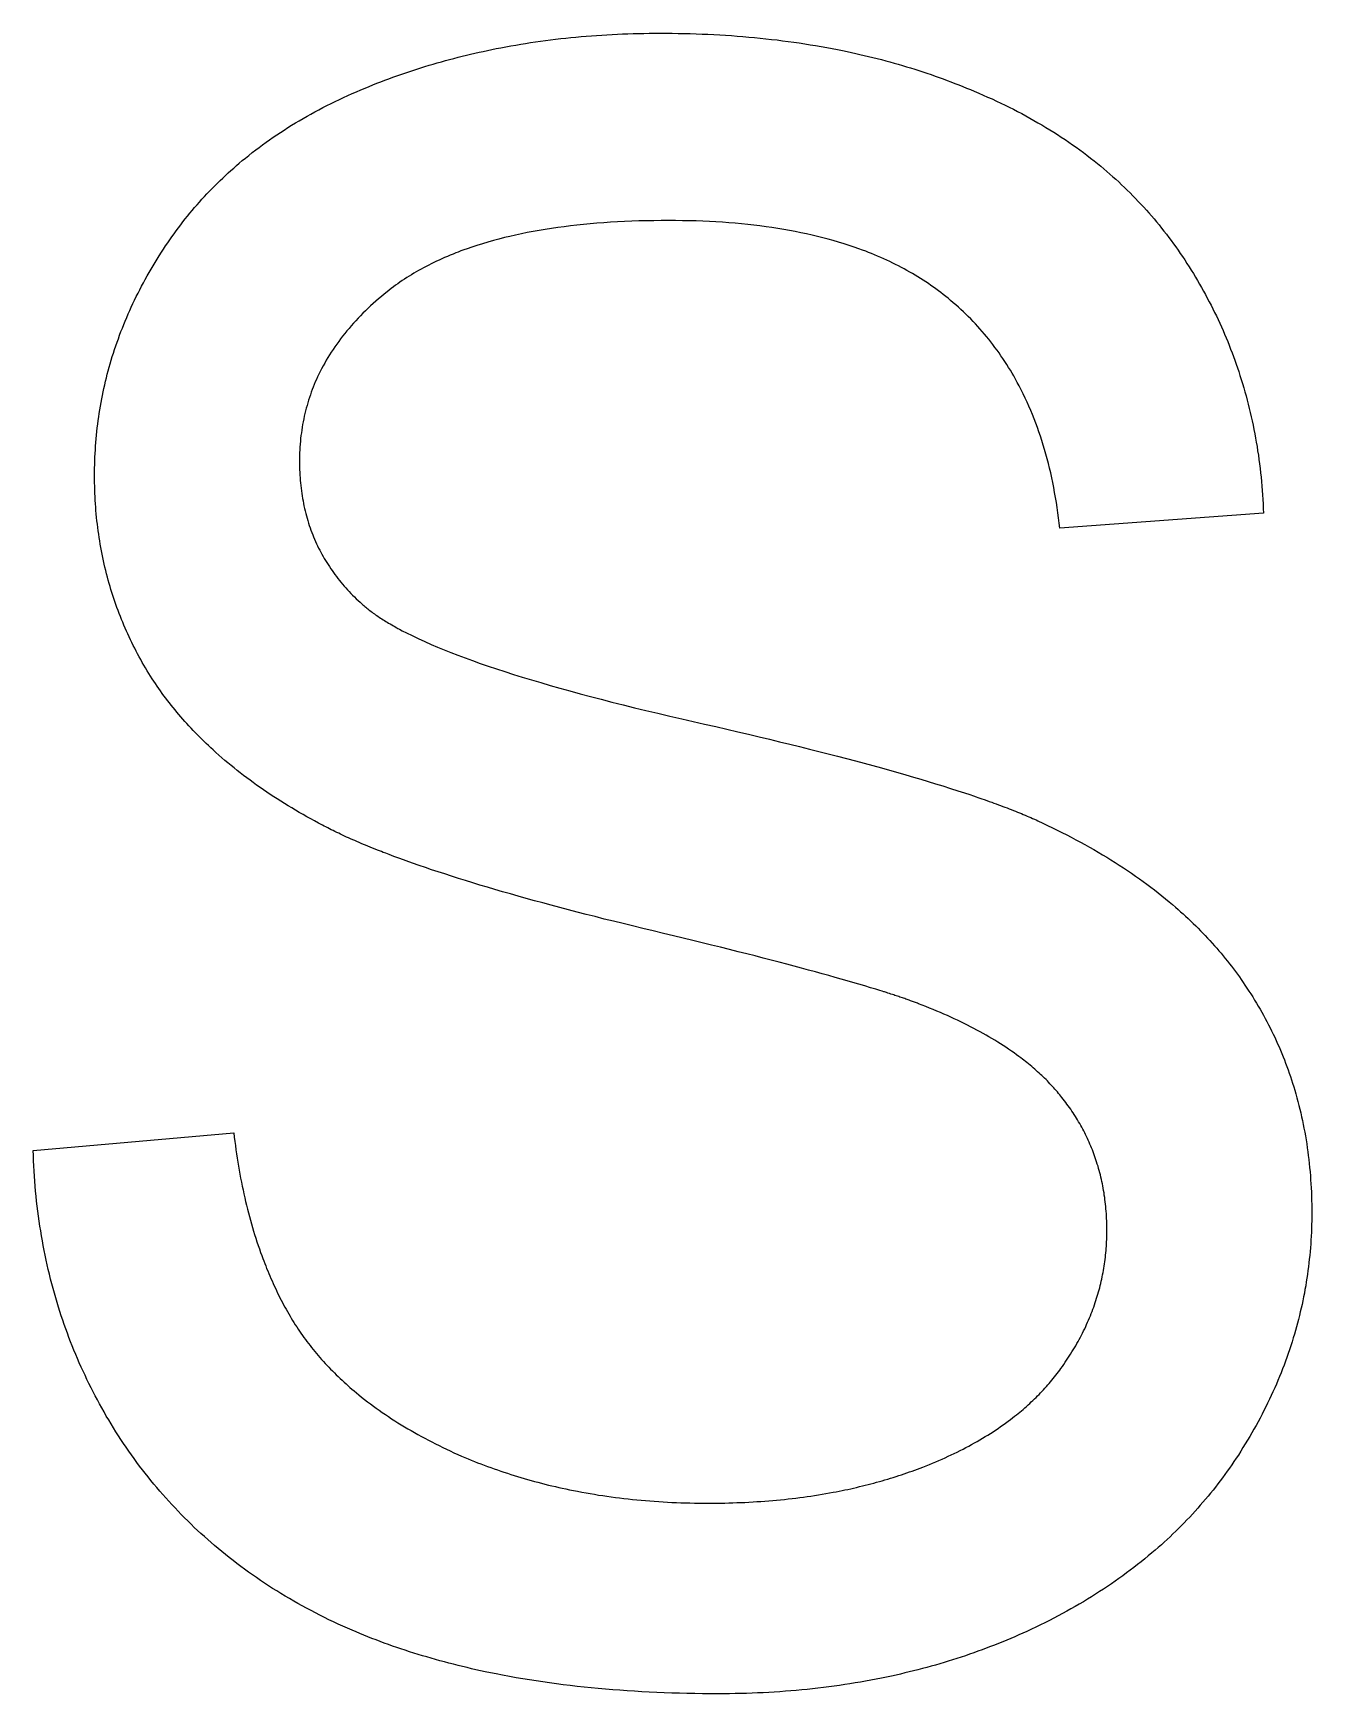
# Model space of a CAD drawing. Extents: x -140 to 139, y -60 to 60.
# Drawn here: x -71.26 to -68.872, y -1.551 to 1.551 of the extents above; entities that cross this region are included whole.
import ezdxf

# ---------------------------------------------------------------- set-up
doc = ezdxf.new("R2010")
doc.units = 0
doc.layers.add('ENGRAVE', color=5, linetype='Continuous')

msp = doc.modelspace()

# ---------------------------------------------------------------- linework, layer by layer
at = {"layer": 'ENGRAVE', "color": 5}
for points in [[(-70.6402, 1.4488), (-70.6329, 1.4518), (-70.6256, 1.4547), (-70.6183, 1.4576), (-70.6109, 1.4605), (-70.6036, 1.4633), (-70.5962, 1.4661), (-70.5887, 1.4688), (-70.5813, 1.4714), (-70.5738, 1.4741), (-70.5663, 1.4767), (-70.5588, 1.4792), (-70.5513, 1.4817), (-70.5437, 1.4841), (-70.5361, 1.4865), (-70.5285, 1.4889), (-70.5209, 1.4912), (-70.5132, 1.4935), (-70.5056, 1.4957), (-70.4979, 1.4979), (-70.4901, 1.5001), (-70.4824, 1.5022), (-70.4746, 1.5042), (-70.4668, 1.5062), (-70.459, 1.5082), (-70.4511, 1.5101), (-70.4432, 1.512), (-70.4353, 1.5139), (-70.4275, 1.5156), (-70.4197, 1.5173), (-70.4119, 1.519), (-70.4039, 1.5207), (-70.3955, 1.5223), (-70.3868, 1.5241), (-70.3777, 1.5258), (-70.3684, 1.5275), (-70.359, 1.5291), (-70.3497, 1.5307), (-70.3405, 1.5322), (-70.3313, 1.5336), (-70.322, 1.535), (-70.3127, 1.5363), (-70.3033, 1.5375), (-70.2939, 1.5387), (-70.2845, 1.5399), (-70.275, 1.541), (-70.2656, 1.542), (-70.2561, 1.543), (-70.2465, 1.544), (-70.2369, 1.5448), (-70.2273, 1.5456), (-70.2177, 1.5464), (-70.208, 1.5471), (-70.1983, 1.5478), (-70.1886, 1.5483), (-70.1789, 1.5489), (-70.1691, 1.5494), (-70.1593, 1.5498), (-70.1494, 1.5502), (-70.1395, 1.5505), (-70.1296, 1.5507), (-70.1197, 1.5509), (-70.1097, 1.551), (-70.0997, 1.5511), (-70.0897, 1.5512)], [(-70.0897, 1.5512), (-70.0783, 1.5511), (-70.067, 1.551), (-70.0557, 1.5508), (-70.0444, 1.5506), (-70.0332, 1.5504), (-70.0221, 1.55), (-70.011, 1.5496), (-69.9999, 1.5491), (-69.9889, 1.5486), (-69.9779, 1.548), (-69.967, 1.5473), (-69.9562, 1.5466), (-69.9453, 1.5458), (-69.9345, 1.5449), (-69.9238, 1.544), (-69.9131, 1.543), (-69.9025, 1.542), (-69.8919, 1.5409), (-69.8814, 1.5397), (-69.8709, 1.5385), (-69.8604, 1.5372), (-69.85, 1.5358), (-69.8396, 1.5344), (-69.8293, 1.5329), (-69.8191, 1.5313), (-69.809, 1.5297), (-69.7988, 1.5281), (-69.7886, 1.5263), (-69.7782, 1.5244), (-69.7679, 1.5225), (-69.7579, 1.5206), (-69.7485, 1.5187), (-69.7398, 1.5169), (-69.7316, 1.5151), (-69.7238, 1.5134), (-69.716, 1.5116), (-69.708, 1.5098), (-69.7, 1.5078), (-69.692, 1.5059), (-69.6839, 1.5038), (-69.6759, 1.5018), (-69.668, 1.4997), (-69.6602, 1.4976), (-69.6524, 1.4954), (-69.6446, 1.4932), (-69.6368, 1.4909), (-69.6291, 1.4886), (-69.6214, 1.4862), (-69.6137, 1.4838), (-69.606, 1.4814), (-69.5984, 1.4789), (-69.5909, 1.4764), (-69.5833, 1.4738), (-69.5758, 1.4712), (-69.5683, 1.4686), (-69.5609, 1.4659), (-69.5534, 1.4631), (-69.546, 1.4603), (-69.5387, 1.4575), (-69.5314, 1.4546), (-69.5241, 1.4517), (-69.5168, 1.4487), (-69.5096, 1.4457), (-69.5024, 1.4427)], [(-71.0167, 1.148), (-71.0129, 1.1538), (-71.009, 1.1595), (-71.0051, 1.1653), (-71.0012, 1.171), (-70.9972, 1.1766), (-70.9931, 1.1822), (-70.989, 1.1877), (-70.9848, 1.1933), (-70.9806, 1.1987), (-70.9764, 1.2041), (-70.972, 1.2095), (-70.9677, 1.2149), (-70.9633, 1.2202), (-70.9588, 1.2254), (-70.9543, 1.2307), (-70.9497, 1.2358), (-70.9451, 1.241), (-70.9404, 1.2461), (-70.9357, 1.2511), (-70.9309, 1.2561), (-70.9261, 1.2611), (-70.9212, 1.266), (-70.9163, 1.2709), (-70.9113, 1.2758), (-70.9063, 1.2806), (-70.9011, 1.2854), (-70.896, 1.2901), (-70.8909, 1.2948), (-70.8858, 1.2993), (-70.8806, 1.3038), (-70.8753, 1.3084), (-70.8697, 1.3131), (-70.8637, 1.318), (-70.8575, 1.323), (-70.8511, 1.328), (-70.8446, 1.333), (-70.8381, 1.3379), (-70.8317, 1.3427), (-70.8251, 1.3474), (-70.8186, 1.3521), (-70.8119, 1.3567), (-70.8051, 1.3613), (-70.7983, 1.3659), (-70.7914, 1.3703), (-70.7845, 1.3748), (-70.7775, 1.3791), (-70.7704, 1.3835), (-70.7633, 1.3877), (-70.7561, 1.3919), (-70.7488, 1.3961), (-70.7415, 1.4002), (-70.7341, 1.4043), (-70.7266, 1.4083), (-70.7191, 1.4122), (-70.7115, 1.4161), (-70.7038, 1.42), (-70.6961, 1.4238), (-70.6883, 1.4275), (-70.6805, 1.4312), (-70.6725, 1.4348), (-70.6645, 1.4384), (-70.6564, 1.4419), (-70.6483, 1.4454), (-70.6402, 1.4488)], [(-69.5024, 1.4427), (-69.4941, 1.4391), (-69.4857, 1.4356), (-69.4775, 1.4319), (-69.4693, 1.4283), (-69.4611, 1.4245), (-69.4531, 1.4207), (-69.4451, 1.4169), (-69.4372, 1.4129), (-69.4293, 1.409), (-69.4215, 1.405), (-69.4138, 1.4009), (-69.4061, 1.3967), (-69.3985, 1.3926), (-69.391, 1.3883), (-69.3835, 1.384), (-69.3761, 1.3797), (-69.3687, 1.3753), (-69.3614, 1.3708), (-69.3542, 1.3663), (-69.347, 1.3617), (-69.3399, 1.3571), (-69.3329, 1.3524), (-69.3259, 1.3476), (-69.3191, 1.3428), (-69.3122, 1.338), (-69.3055, 1.3331), (-69.2988, 1.3282), (-69.2921, 1.3231), (-69.2854, 1.3179), (-69.2788, 1.3127), (-69.2724, 1.3075), (-69.2662, 1.3025), (-69.2603, 1.2975), (-69.2546, 1.2927), (-69.2491, 1.2879), (-69.2437, 1.2831), (-69.2382, 1.2782), (-69.2328, 1.2732), (-69.2274, 1.2682), (-69.222, 1.2631), (-69.2167, 1.2579), (-69.2114, 1.2527), (-69.2063, 1.2475), (-69.2012, 1.2423), (-69.1961, 1.237), (-69.1911, 1.2316), (-69.1861, 1.2262), (-69.1811, 1.2208), (-69.1763, 1.2153), (-69.1715, 1.2097), (-69.1667, 1.2042), (-69.162, 1.1985), (-69.1573, 1.1929), (-69.1527, 1.1872), (-69.1482, 1.1814), (-69.1436, 1.1756), (-69.1392, 1.1698), (-69.1348, 1.1639), (-69.1304, 1.1579), (-69.1261, 1.1519), (-69.1219, 1.1459), (-69.1177, 1.1398), (-69.1136, 1.1337), (-69.1095, 1.1276)], [(-70.0733, 1.2012), (-70.0873, 1.2011), (-70.1012, 1.2009), (-70.1151, 1.2007), (-70.1288, 1.2004), (-70.1423, 1.2), (-70.1556, 1.1994), (-70.1688, 1.1987), (-70.1818, 1.1979), (-70.1946, 1.1971), (-70.2074, 1.1961), (-70.22, 1.195), (-70.2324, 1.1938), (-70.2447, 1.1925), (-70.2568, 1.1912), (-70.2688, 1.1897), (-70.2806, 1.1881), (-70.2923, 1.1864), (-70.3038, 1.1846), (-70.3152, 1.1827), (-70.3264, 1.1807), (-70.3375, 1.1786), (-70.3485, 1.1763), (-70.3593, 1.174), (-70.3698, 1.1716), (-70.3801, 1.1692), (-70.3903, 1.1666), (-70.4005, 1.1639), (-70.4108, 1.1609), (-70.4213, 1.1578), (-70.4316, 1.1545), (-70.4412, 1.1514), (-70.4494, 1.1486), (-70.4561, 1.1463), (-70.4616, 1.1443), (-70.4664, 1.1424), (-70.4711, 1.1406), (-70.4761, 1.1386), (-70.4813, 1.1364), (-70.4866, 1.1342), (-70.4919, 1.1319), (-70.4971, 1.1297), (-70.5021, 1.1274), (-70.507, 1.1251), (-70.5119, 1.1228), (-70.5167, 1.1204), (-70.5215, 1.118), (-70.5263, 1.1155), (-70.531, 1.113), (-70.5357, 1.1105), (-70.5403, 1.1079), (-70.5449, 1.1053), (-70.5493, 1.1027), (-70.5538, 1.1), (-70.5582, 1.0973), (-70.5625, 1.0945), (-70.5668, 1.0917), (-70.5711, 1.0889), (-70.5753, 1.0861), (-70.5794, 1.0832), (-70.5835, 1.0803), (-70.5875, 1.0773), (-70.5914, 1.0743), (-70.5953, 1.0713), (-70.5992, 1.0682)], [(-69.5515, 1.0559), (-69.5559, 1.0595), (-69.5604, 1.063), (-69.5649, 1.0665), (-69.5694, 1.07), (-69.574, 1.0734), (-69.5787, 1.0768), (-69.5834, 1.0801), (-69.5882, 1.0834), (-69.593, 1.0866), (-69.5979, 1.0898), (-69.6028, 1.0929), (-69.6077, 1.096), (-69.6128, 1.0991), (-69.6179, 1.1021), (-69.623, 1.105), (-69.6282, 1.108), (-69.6334, 1.1108), (-69.6387, 1.1137), (-69.6441, 1.1164), (-69.6494, 1.1192), (-69.6549, 1.1218), (-69.6603, 1.1245), (-69.6659, 1.1271), (-69.6715, 1.1297), (-69.6773, 1.1322), (-69.6832, 1.1347), (-69.6889, 1.1371), (-69.6945, 1.1394), (-69.6998, 1.1416), (-69.7053, 1.1437), (-69.7113, 1.146), (-69.7183, 1.1485), (-69.7266, 1.1514), (-69.7359, 1.1545), (-69.7458, 1.1577), (-69.7559, 1.1609), (-69.7659, 1.1638), (-69.7757, 1.1665), (-69.7855, 1.1691), (-69.7955, 1.1716), (-69.8056, 1.174), (-69.8159, 1.1763), (-69.8264, 1.1785), (-69.837, 1.1806), (-69.8477, 1.1826), (-69.8585, 1.1845), (-69.8694, 1.1863), (-69.8804, 1.188), (-69.8915, 1.1896), (-69.9028, 1.1911), (-69.9142, 1.1925), (-69.9257, 1.1938), (-69.9374, 1.195), (-69.9491, 1.1961), (-69.961, 1.197), (-69.973, 1.1979), (-69.9851, 1.1987), (-69.9973, 1.1994), (-70.0097, 1.2), (-70.0222, 1.2004), (-70.0348, 1.2007), (-70.0476, 1.2009), (-70.0604, 1.2011), (-70.0733, 1.2012)], [(-71.1456, 0.7244), (-71.1456, 0.7314), (-71.1455, 0.7383), (-71.1453, 0.7453), (-71.1451, 0.7522), (-71.1449, 0.7591), (-71.1445, 0.766), (-71.1441, 0.7729), (-71.1437, 0.7798), (-71.1432, 0.7866), (-71.1426, 0.7935), (-71.1419, 0.8003), (-71.1413, 0.8071), (-71.1405, 0.8139), (-71.1397, 0.8207), (-71.1388, 0.8275), (-71.1378, 0.8342), (-71.1368, 0.841), (-71.1358, 0.8477), (-71.1347, 0.8544), (-71.1335, 0.8611), (-71.1322, 0.8678), (-71.1309, 0.8744), (-71.1295, 0.8811), (-71.1281, 0.8877), (-71.1266, 0.8944), (-71.1251, 0.901), (-71.1235, 0.9076), (-71.1218, 0.9141), (-71.1201, 0.9207), (-71.1183, 0.9272), (-71.1164, 0.9337), (-71.1145, 0.9403), (-71.1125, 0.947), (-71.1103, 0.9537), (-71.1082, 0.9604), (-71.1059, 0.9671), (-71.1036, 0.9738), (-71.1012, 0.9805), (-71.0988, 0.9871), (-71.0963, 0.9937), (-71.0937, 1.0003), (-71.0911, 1.0069), (-71.0884, 1.0135), (-71.0856, 1.0201), (-71.0828, 1.0266), (-71.0799, 1.0331), (-71.077, 1.0396), (-71.0739, 1.0461), (-71.0708, 1.0526), (-71.0677, 1.0591), (-71.0645, 1.0655), (-71.0612, 1.072), (-71.0578, 1.0784), (-71.0544, 1.0848), (-71.0509, 1.0912), (-71.0474, 1.0976), (-71.0438, 1.1039), (-71.0401, 1.1103), (-71.0364, 1.1166), (-71.0326, 1.1229), (-71.0287, 1.1292), (-71.0247, 1.1355), (-71.0207, 1.1418), (-71.0167, 1.148)], [(-69.1095, 1.1276), (-69.1054, 1.1212), (-69.1013, 1.1148), (-69.0973, 1.1084), (-69.0933, 1.102), (-69.0894, 1.0955), (-69.0855, 1.0891), (-69.0818, 1.0826), (-69.078, 1.076), (-69.0744, 1.0695), (-69.0708, 1.0629), (-69.0672, 1.0563), (-69.0637, 1.0496), (-69.0603, 1.043), (-69.0569, 1.0363), (-69.0536, 1.0296), (-69.0503, 1.0229), (-69.0471, 1.0161), (-69.044, 1.0093), (-69.0409, 1.0025), (-69.0379, 0.9957), (-69.0349, 0.9888), (-69.032, 0.9819), (-69.0292, 0.975), (-69.0264, 0.9681), (-69.0237, 0.9611), (-69.021, 0.9541), (-69.0184, 0.9471), (-69.0158, 0.9401), (-69.0133, 0.9331), (-69.0109, 0.926), (-69.0085, 0.9189), (-69.0062, 0.9116), (-69.0038, 0.9042), (-69.0015, 0.8966), (-68.9992, 0.8889), (-68.997, 0.8811), (-68.9949, 0.8734), (-68.9928, 0.8657), (-68.9908, 0.8579), (-68.9889, 0.8502), (-68.987, 0.8424), (-68.9852, 0.8345), (-68.9835, 0.8267), (-68.9818, 0.8188), (-68.9802, 0.8108), (-68.9787, 0.8029), (-68.9772, 0.7949), (-68.9758, 0.7869), (-68.9744, 0.7789), (-68.9732, 0.7708), (-68.9719, 0.7627), (-68.9708, 0.7546), (-68.9697, 0.7464), (-68.9687, 0.7382), (-68.9678, 0.73), (-68.9669, 0.7218), (-68.966, 0.7135), (-68.9653, 0.7052), (-68.9646, 0.6969), (-68.964, 0.6885), (-68.9634, 0.6801), (-68.963, 0.6717), (-68.9626, 0.6633), (-68.9621, 0.6548)], [(-70.5992, 1.0682), (-70.6046, 1.0638), (-70.6098, 1.0595), (-70.6151, 1.0551), (-70.6202, 1.0506), (-70.6252, 1.0462), (-70.6302, 1.0417), (-70.635, 1.0371), (-70.6397, 1.0326), (-70.6444, 1.028), (-70.6489, 1.0233), (-70.6534, 1.0187), (-70.6578, 1.014), (-70.6621, 1.0093), (-70.6663, 1.0046), (-70.6704, 0.9998), (-70.6745, 0.995), (-70.6784, 0.9901), (-70.6823, 0.9853), (-70.686, 0.9804), (-70.6897, 0.9755), (-70.6933, 0.9705), (-70.6968, 0.9655), (-70.7002, 0.9605), (-70.7035, 0.9555), (-70.7067, 0.9504), (-70.7098, 0.9453), (-70.7128, 0.9402), (-70.7158, 0.935), (-70.7187, 0.9297), (-70.7215, 0.9243), (-70.7242, 0.9191), (-70.7267, 0.914), (-70.7291, 0.9091), (-70.7312, 0.9043), (-70.7333, 0.8997), (-70.7352, 0.895), (-70.7371, 0.8902), (-70.739, 0.8853), (-70.7408, 0.8805), (-70.7426, 0.8755), (-70.7443, 0.8706), (-70.7458, 0.8657), (-70.7474, 0.8607), (-70.7488, 0.8557), (-70.7502, 0.8507), (-70.7515, 0.8457), (-70.7527, 0.8406), (-70.7539, 0.8356), (-70.755, 0.8305), (-70.756, 0.8253), (-70.757, 0.8202), (-70.7579, 0.815), (-70.7587, 0.8098), (-70.7594, 0.8046), (-70.7601, 0.7993), (-70.7607, 0.7941), (-70.7612, 0.7888), (-70.7617, 0.7834), (-70.7621, 0.7781), (-70.7624, 0.7727), (-70.7626, 0.7673), (-70.7628, 0.7619), (-70.7629, 0.7565), (-70.763, 0.751)], [(-69.3428, 0.6262), (-69.3439, 0.6359), (-69.3451, 0.6457), (-69.3464, 0.6554), (-69.3477, 0.665), (-69.3492, 0.6745), (-69.3507, 0.6839), (-69.3524, 0.6932), (-69.3541, 0.7024), (-69.3559, 0.7115), (-69.3578, 0.7206), (-69.3598, 0.7296), (-69.3619, 0.7385), (-69.3641, 0.7473), (-69.3663, 0.756), (-69.3687, 0.7647), (-69.3711, 0.7732), (-69.3736, 0.7817), (-69.3763, 0.7901), (-69.379, 0.7984), (-69.3817, 0.8067), (-69.3846, 0.8148), (-69.3876, 0.8229), (-69.3907, 0.8309), (-69.3938, 0.8387), (-69.397, 0.8465), (-69.4003, 0.8542), (-69.4037, 0.8618), (-69.4072, 0.8695), (-69.411, 0.8772), (-69.4148, 0.8848), (-69.4185, 0.8921), (-69.4221, 0.8989), (-69.4255, 0.9051), (-69.4287, 0.9108), (-69.4319, 0.9162), (-69.4351, 0.9215), (-69.4384, 0.9269), (-69.4419, 0.9324), (-69.4454, 0.9379), (-69.449, 0.9433), (-69.4526, 0.9487), (-69.4563, 0.9539), (-69.46, 0.9591), (-69.4638, 0.9642), (-69.4676, 0.9693), (-69.4715, 0.9744), (-69.4755, 0.9794), (-69.4795, 0.9843), (-69.4836, 0.9892), (-69.4877, 0.994), (-69.4919, 0.9988), (-69.4961, 1.0035), (-69.5004, 1.0082), (-69.5048, 1.0128), (-69.5092, 1.0173), (-69.5137, 1.0218), (-69.5182, 1.0263), (-69.5228, 1.0307), (-69.5274, 1.035), (-69.5321, 1.0393), (-69.5369, 1.0435), (-69.5417, 1.0477), (-69.5466, 1.0518), (-69.5515, 1.0559)], [(-70.763, 0.751), (-70.7629, 0.7459), (-70.7628, 0.7408), (-70.7627, 0.7358), (-70.7625, 0.7307), (-70.7622, 0.7257), (-70.7619, 0.7207), (-70.7615, 0.7158), (-70.7611, 0.7109), (-70.7606, 0.706), (-70.76, 0.7011), (-70.7594, 0.6963), (-70.7587, 0.6915), (-70.758, 0.6867), (-70.7572, 0.682), (-70.7563, 0.6773), (-70.7554, 0.6726), (-70.7545, 0.6679), (-70.7534, 0.6633), (-70.7523, 0.6587), (-70.7512, 0.6541), (-70.75, 0.6496), (-70.7487, 0.6451), (-70.7474, 0.6406), (-70.746, 0.6361), (-70.7446, 0.6317), (-70.7431, 0.6273), (-70.7415, 0.623), (-70.7399, 0.6186), (-70.7382, 0.6143), (-70.7365, 0.61), (-70.7347, 0.6057), (-70.7328, 0.6015), (-70.731, 0.5974), (-70.7291, 0.5934), (-70.7271, 0.5894), (-70.7251, 0.5855), (-70.7231, 0.5815), (-70.7209, 0.5776), (-70.7187, 0.5737), (-70.7165, 0.5698), (-70.7142, 0.566), (-70.7119, 0.5621), (-70.7095, 0.5583), (-70.707, 0.5546), (-70.7045, 0.5508), (-70.7019, 0.5471), (-70.6993, 0.5435), (-70.6966, 0.5398), (-70.6939, 0.5362), (-70.6911, 0.5326), (-70.6883, 0.529), (-70.6854, 0.5254), (-70.6824, 0.5219), (-70.6794, 0.5184), (-70.6764, 0.515), (-70.6732, 0.5115), (-70.6701, 0.5081), (-70.6669, 0.5047), (-70.6636, 0.5014), (-70.6602, 0.498), (-70.6568, 0.4947), (-70.6533, 0.4915), (-70.6498, 0.4882), (-70.6463, 0.485)], [(-71.0413, 0.3499), (-71.0444, 0.3551), (-71.0475, 0.3602), (-71.0506, 0.3654), (-71.0536, 0.3706), (-71.0566, 0.3758), (-71.0595, 0.381), (-71.0624, 0.3863), (-71.0652, 0.3915), (-71.068, 0.3968), (-71.0707, 0.4021), (-71.0734, 0.4074), (-71.076, 0.4128), (-71.0786, 0.4181), (-71.0811, 0.4235), (-71.0836, 0.4289), (-71.086, 0.4343), (-71.0884, 0.4397), (-71.0908, 0.4451), (-71.0931, 0.4506), (-71.0953, 0.4561), (-71.0975, 0.4616), (-71.0996, 0.4671), (-71.1017, 0.4726), (-71.1038, 0.4782), (-71.1058, 0.4838), (-71.1077, 0.4894), (-71.1096, 0.495), (-71.1114, 0.5006), (-71.1132, 0.5062), (-71.115, 0.5118), (-71.1167, 0.5175), (-71.1184, 0.5233), (-71.12, 0.5292), (-71.1216, 0.5352), (-71.1232, 0.5412), (-71.1247, 0.5473), (-71.1262, 0.5534), (-71.1276, 0.5594), (-71.129, 0.5655), (-71.1303, 0.5716), (-71.1315, 0.5778), (-71.1327, 0.5839), (-71.1339, 0.5901), (-71.135, 0.5963), (-71.136, 0.6025), (-71.137, 0.6088), (-71.1379, 0.615), (-71.1388, 0.6213), (-71.1396, 0.6276), (-71.1404, 0.6339), (-71.1411, 0.6402), (-71.1418, 0.6466), (-71.1424, 0.653), (-71.143, 0.6594), (-71.1435, 0.6658), (-71.1439, 0.6722), (-71.1443, 0.6787), (-71.1447, 0.6851), (-71.145, 0.6916), (-71.1452, 0.6982), (-71.1454, 0.7047), (-71.1455, 0.7113), (-71.1456, 0.7178), (-71.1456, 0.7244)], [(-68.9621, 0.6548), (-69.3428, 0.6262)], [(-70.6463, 0.485), (-70.6446, 0.4834), (-70.6428, 0.4819), (-70.641, 0.4803), (-70.6392, 0.4788), (-70.6373, 0.4772), (-70.6353, 0.4757), (-70.6334, 0.4741), (-70.6314, 0.4725), (-70.6293, 0.471), (-70.6272, 0.4694), (-70.6251, 0.4678), (-70.6229, 0.4663), (-70.6207, 0.4647), (-70.6184, 0.4632), (-70.6161, 0.4616), (-70.6138, 0.46), (-70.6114, 0.4585), (-70.6089, 0.4569), (-70.6065, 0.4553), (-70.604, 0.4538), (-70.6016, 0.4522), (-70.599, 0.4507), (-70.5964, 0.4491), (-70.5936, 0.4475), (-70.5906, 0.4458), (-70.5875, 0.444), (-70.5848, 0.4425), (-70.5825, 0.4412), (-70.5808, 0.4402), (-70.579, 0.4392), (-70.5759, 0.4375), (-70.5708, 0.4349), (-70.5628, 0.4309), (-70.5526, 0.4259), (-70.541, 0.4203), (-70.5289, 0.4147), (-70.5169, 0.4093), (-70.5049, 0.4043), (-70.4928, 0.3993), (-70.4803, 0.3944), (-70.4673, 0.3894), (-70.4537, 0.3842), (-70.4396, 0.3791), (-70.4251, 0.3739), (-70.4102, 0.3688), (-70.395, 0.3637), (-70.3793, 0.3585), (-70.3632, 0.3534), (-70.3467, 0.3483), (-70.3298, 0.3431), (-70.3124, 0.3379), (-70.2946, 0.3327), (-70.2764, 0.3276), (-70.2578, 0.3224), (-70.2388, 0.3172), (-70.2193, 0.312), (-70.1995, 0.3068), (-70.1793, 0.3016), (-70.1586, 0.2963), (-70.1374, 0.2911), (-70.1157, 0.2859), (-70.0936, 0.2806), (-70.0713, 0.2754), (-70.0488, 0.2701)], [(-70.72, 0.0716), (-70.7273, 0.0755), (-70.7346, 0.0795), (-70.7419, 0.0834), (-70.7491, 0.0874), (-70.7562, 0.0914), (-70.7633, 0.0955), (-70.7703, 0.0996), (-70.7772, 0.1037), (-70.7841, 0.1078), (-70.7909, 0.112), (-70.7976, 0.1162), (-70.8043, 0.1205), (-70.8109, 0.1248), (-70.8174, 0.1291), (-70.8239, 0.1334), (-70.8303, 0.1378), (-70.8366, 0.1422), (-70.8429, 0.1466), (-70.8491, 0.1511), (-70.8553, 0.1556), (-70.8614, 0.1601), (-70.8674, 0.1647), (-70.8734, 0.1693), (-70.8793, 0.1739), (-70.8851, 0.1785), (-70.8908, 0.1832), (-70.8965, 0.1879), (-70.9022, 0.1927), (-70.9079, 0.1977), (-70.9136, 0.2026), (-70.919, 0.2075), (-70.9241, 0.2121), (-70.9287, 0.2163), (-70.933, 0.2203), (-70.9371, 0.2242), (-70.9411, 0.2281), (-70.9452, 0.2321), (-70.9493, 0.2362), (-70.9534, 0.2403), (-70.9575, 0.2445), (-70.9615, 0.2487), (-70.9654, 0.2529), (-70.9693, 0.257), (-70.9731, 0.2613), (-70.977, 0.2655), (-70.9807, 0.2697), (-70.9844, 0.274), (-70.9881, 0.2783), (-70.9918, 0.2826), (-70.9954, 0.287), (-70.9989, 0.2913), (-71.0024, 0.2957), (-71.0059, 0.3001), (-71.0093, 0.3045), (-71.0127, 0.309), (-71.0161, 0.3135), (-71.0194, 0.3179), (-71.0226, 0.3224), (-71.0258, 0.327), (-71.029, 0.3315), (-71.0321, 0.3361), (-71.0352, 0.3407), (-71.0382, 0.3453), (-71.0413, 0.3499)], [(-70.0488, 0.2701), (-70.0275, 0.2653), (-70.0062, 0.2605), (-69.9852, 0.2557), (-69.9645, 0.2509), (-69.9441, 0.2462), (-69.9241, 0.2415), (-69.9044, 0.2368), (-69.8851, 0.2322), (-69.866, 0.2276), (-69.8472, 0.223), (-69.8287, 0.2184), (-69.8105, 0.2139), (-69.7926, 0.2093), (-69.7751, 0.2048), (-69.7578, 0.2004), (-69.7409, 0.1959), (-69.7242, 0.1915), (-69.7079, 0.1872), (-69.6919, 0.1828), (-69.6761, 0.1785), (-69.6606, 0.1741), (-69.6453, 0.1698), (-69.6305, 0.1656), (-69.6162, 0.1614), (-69.6023, 0.1573), (-69.5886, 0.1532), (-69.575, 0.1491), (-69.5611, 0.1448), (-69.547, 0.1403), (-69.5332, 0.1359), (-69.5209, 0.1319), (-69.511, 0.1286), (-69.5039, 0.1262), (-69.4992, 0.1246), (-69.4957, 0.1234), (-69.4923, 0.1222), (-69.4884, 0.1209), (-69.484, 0.1193), (-69.4792, 0.1176), (-69.4745, 0.116), (-69.47, 0.1144), (-69.4657, 0.1128), (-69.4615, 0.1113), (-69.4574, 0.1098), (-69.4533, 0.1083), (-69.4492, 0.1067), (-69.4452, 0.1052), (-69.4411, 0.1037), (-69.4372, 0.1021), (-69.4333, 0.1006), (-69.4294, 0.0991), (-69.4256, 0.0976), (-69.4219, 0.0961), (-69.4182, 0.0946), (-69.4145, 0.0931), (-69.4109, 0.0916), (-69.4073, 0.0901), (-69.4038, 0.0886), (-69.4003, 0.0871), (-69.3969, 0.0857), (-69.3935, 0.0842), (-69.3902, 0.0827), (-69.387, 0.0813), (-69.3837, 0.0798)], [(-70.1409, -0.1166), (-70.1585, -0.1123), (-70.1761, -0.108), (-70.1935, -0.1037), (-70.2107, -0.0993), (-70.2276, -0.095), (-70.2443, -0.0908), (-70.2607, -0.0865), (-70.2768, -0.0822), (-70.2928, -0.078), (-70.3085, -0.0737), (-70.324, -0.0695), (-70.3392, -0.0653), (-70.3542, -0.0611), (-70.369, -0.0569), (-70.3836, -0.0527), (-70.3979, -0.0485), (-70.4119, -0.0444), (-70.4258, -0.0403), (-70.4394, -0.0361), (-70.4528, -0.032), (-70.466, -0.0278), (-70.479, -0.0237), (-70.4917, -0.0196), (-70.504, -0.0156), (-70.516, -0.0116), (-70.5278, -0.0077), (-70.5395, -0.0036), (-70.5515, 0.0006), (-70.5638, 0.005), (-70.5757, 0.0093), (-70.5864, 0.0133), (-70.5953, 0.0166), (-70.6018, 0.019), (-70.6064, 0.0208), (-70.61, 0.0222), (-70.6134, 0.0236), (-70.6173, 0.0252), (-70.6217, 0.0269), (-70.6263, 0.0287), (-70.6308, 0.0306), (-70.6352, 0.0324), (-70.6394, 0.0341), (-70.6435, 0.0358), (-70.6475, 0.0375), (-70.6515, 0.0392), (-70.6555, 0.0409), (-70.6595, 0.0427), (-70.6634, 0.0444), (-70.6673, 0.0461), (-70.6712, 0.0478), (-70.6749, 0.0495), (-70.6787, 0.0513), (-70.6824, 0.053), (-70.686, 0.0547), (-70.6896, 0.0564), (-70.6932, 0.0581), (-70.6967, 0.0598), (-70.7001, 0.0615), (-70.7036, 0.0632), (-70.7069, 0.0649), (-70.7102, 0.0666), (-70.7135, 0.0682), (-70.7168, 0.0699), (-70.72, 0.0716)], [(-69.3837, 0.0798), (-69.3746, 0.0755), (-69.3655, 0.0712), (-69.3565, 0.0669), (-69.3475, 0.0625), (-69.3387, 0.0581), (-69.3299, 0.0536), (-69.3213, 0.0491), (-69.3127, 0.0445), (-69.3042, 0.04), (-69.2958, 0.0353), (-69.2875, 0.0307), (-69.2793, 0.0259), (-69.2711, 0.0212), (-69.263, 0.0164), (-69.2551, 0.0116), (-69.2472, 0.0067), (-69.2394, 0.0018), (-69.2316, -0.0032), (-69.224, -0.0082), (-69.2164, -0.0132), (-69.2089, -0.0183), (-69.2015, -0.0234), (-69.1942, -0.0286), (-69.187, -0.0338), (-69.18, -0.0389), (-69.173, -0.0442), (-69.166, -0.0495), (-69.159, -0.0549), (-69.152, -0.0606), (-69.1451, -0.0662), (-69.1384, -0.0717), (-69.1323, -0.0768), (-69.1269, -0.0815), (-69.1219, -0.0858), (-69.1172, -0.09), (-69.1125, -0.0942), (-69.1078, -0.0985), (-69.1031, -0.103), (-69.0983, -0.1075), (-69.0936, -0.112), (-69.0889, -0.1166), (-69.0844, -0.1211), (-69.0799, -0.1257), (-69.0754, -0.1302), (-69.071, -0.1348), (-69.0667, -0.1395), (-69.0623, -0.1441), (-69.0581, -0.1488), (-69.0539, -0.1536), (-69.0497, -0.1583), (-69.0456, -0.163), (-69.0416, -0.1678), (-69.0376, -0.1726), (-69.0336, -0.1775), (-69.0297, -0.1823), (-69.0259, -0.1872), (-69.0221, -0.1921), (-69.0183, -0.197), (-69.0146, -0.202), (-69.011, -0.207), (-69.0074, -0.212), (-69.0039, -0.217), (-69.0004, -0.2221), (-68.9969, -0.2271)], [(-69.6068, -0.2619), (-69.6086, -0.2612), (-69.6104, -0.2605), (-69.6122, -0.2599), (-69.6141, -0.2591), (-69.616, -0.2584), (-69.6179, -0.2577), (-69.6199, -0.257), (-69.6219, -0.2563), (-69.6239, -0.2555), (-69.626, -0.2548), (-69.628, -0.254), (-69.6302, -0.2533), (-69.6323, -0.2525), (-69.6345, -0.2518), (-69.6367, -0.251), (-69.639, -0.2502), (-69.6413, -0.2495), (-69.6436, -0.2487), (-69.6459, -0.2479), (-69.6483, -0.2471), (-69.6506, -0.2463), (-69.653, -0.2455), (-69.6554, -0.2447), (-69.6581, -0.2439), (-69.6609, -0.243), (-69.6637, -0.242), (-69.6663, -0.2412), (-69.6684, -0.2405), (-69.6699, -0.24), (-69.6716, -0.2395), (-69.6744, -0.2386), (-69.6792, -0.2371), (-69.6866, -0.2349), (-69.6961, -0.232), (-69.7069, -0.2287), (-69.7181, -0.2254), (-69.7291, -0.2221), (-69.7401, -0.219), (-69.7511, -0.2158), (-69.7624, -0.2127), (-69.7742, -0.2094), (-69.7864, -0.206), (-69.799, -0.2025), (-69.812, -0.199), (-69.8253, -0.1954), (-69.8389, -0.1918), (-69.8528, -0.1881), (-69.8671, -0.1844), (-69.8816, -0.1806), (-69.8966, -0.1768), (-69.9118, -0.1728), (-69.9275, -0.1689), (-69.9434, -0.1648), (-69.9597, -0.1608), (-69.9763, -0.1566), (-69.9932, -0.1524), (-70.0105, -0.1481), (-70.0281, -0.1438), (-70.046, -0.1394), (-70.0644, -0.135), (-70.0831, -0.1305), (-70.1022, -0.1259), (-70.1215, -0.1213), (-70.1409, -0.1166)], [(-68.9969, -0.2271), (-68.9933, -0.2327), (-68.9896, -0.2383), (-68.986, -0.2438), (-68.9824, -0.2494), (-68.9789, -0.2551), (-68.9755, -0.2607), (-68.9721, -0.2664), (-68.9688, -0.2721), (-68.9655, -0.2779), (-68.9623, -0.2836), (-68.9592, -0.2894), (-68.9561, -0.2952), (-68.953, -0.3011), (-68.95, -0.307), (-68.9471, -0.3128), (-68.9442, -0.3188), (-68.9414, -0.3247), (-68.9387, -0.3307), (-68.936, -0.3367), (-68.9333, -0.3427), (-68.9307, -0.3487), (-68.9282, -0.3548), (-68.9257, -0.3609), (-68.9233, -0.367), (-68.9209, -0.3732), (-68.9186, -0.3794), (-68.9163, -0.3856), (-68.9142, -0.3918), (-68.912, -0.398), (-68.91, -0.4042), (-68.9079, -0.4105), (-68.9059, -0.417), (-68.9039, -0.4237), (-68.9019, -0.4306), (-68.8999, -0.4377), (-68.898, -0.4447), (-68.8962, -0.4518), (-68.8944, -0.4589), (-68.8927, -0.4659), (-68.8911, -0.473), (-68.8896, -0.4801), (-68.8881, -0.4873), (-68.8867, -0.4945), (-68.8853, -0.5018), (-68.884, -0.509), (-68.8828, -0.5163), (-68.8816, -0.5237), (-68.8806, -0.531), (-68.8795, -0.5384), (-68.8786, -0.5458), (-68.8777, -0.5532), (-68.8769, -0.5607), (-68.8761, -0.5682), (-68.8754, -0.5758), (-68.8748, -0.5833), (-68.8742, -0.5909), (-68.8737, -0.5986), (-68.8733, -0.6062), (-68.8729, -0.6139), (-68.8726, -0.6216), (-68.8724, -0.6294), (-68.8723, -0.6372), (-68.8722, -0.645), (-68.8721, -0.6528)], [(-69.3366, -0.44), (-69.3387, -0.4373), (-69.3408, -0.4347), (-69.3429, -0.432), (-69.3451, -0.4294), (-69.3473, -0.4268), (-69.3495, -0.4242), (-69.3518, -0.4216), (-69.3541, -0.419), (-69.3564, -0.4165), (-69.3588, -0.4139), (-69.3612, -0.4114), (-69.3636, -0.4088), (-69.366, -0.4063), (-69.3685, -0.4038), (-69.3711, -0.4013), (-69.3736, -0.3988), (-69.3762, -0.3963), (-69.3789, -0.3939), (-69.3815, -0.3914), (-69.3842, -0.389), (-69.3869, -0.3865), (-69.3897, -0.3841), (-69.3924, -0.3817), (-69.3953, -0.3793), (-69.3982, -0.3768), (-69.4012, -0.3744), (-69.4041, -0.372), (-69.407, -0.3698), (-69.4097, -0.3676), (-69.4125, -0.3654), (-69.4155, -0.3631), (-69.4191, -0.3604), (-69.4234, -0.3573), (-69.4281, -0.3539), (-69.4332, -0.3503), (-69.4384, -0.3467), (-69.4435, -0.3433), (-69.4486, -0.3399), (-69.4537, -0.3367), (-69.4588, -0.3335), (-69.4641, -0.3302), (-69.4695, -0.327), (-69.475, -0.3238), (-69.4805, -0.3206), (-69.4861, -0.3174), (-69.4918, -0.3142), (-69.4975, -0.3111), (-69.5034, -0.308), (-69.5093, -0.305), (-69.5152, -0.3019), (-69.5213, -0.2989), (-69.5274, -0.2959), (-69.5336, -0.293), (-69.5399, -0.29), (-69.5462, -0.2871), (-69.5527, -0.2842), (-69.5592, -0.2813), (-69.5657, -0.2785), (-69.5724, -0.2757), (-69.5791, -0.2729), (-69.5859, -0.2701), (-69.5928, -0.2674), (-69.5998, -0.2647), (-69.6068, -0.2619)], [(-69.2548, -0.6855), (-69.2548, -0.681), (-69.2549, -0.6765), (-69.255, -0.672), (-69.2551, -0.6675), (-69.2553, -0.663), (-69.2555, -0.6586), (-69.2558, -0.6542), (-69.2561, -0.6497), (-69.2565, -0.6454), (-69.2569, -0.641), (-69.2573, -0.6366), (-69.2578, -0.6323), (-69.2584, -0.628), (-69.2589, -0.6237), (-69.2596, -0.6194), (-69.2602, -0.6152), (-69.2609, -0.6109), (-69.2617, -0.6067), (-69.2624, -0.6025), (-69.2633, -0.5984), (-69.2641, -0.5942), (-69.2651, -0.5901), (-69.266, -0.5859), (-69.267, -0.5818), (-69.2681, -0.5778), (-69.2691, -0.5737), (-69.2703, -0.5697), (-69.2714, -0.5656), (-69.2727, -0.5616), (-69.2739, -0.5576), (-69.2752, -0.5536), (-69.2765, -0.5497), (-69.2779, -0.546), (-69.2792, -0.5423), (-69.2806, -0.5387), (-69.2819, -0.5351), (-69.2834, -0.5315), (-69.2849, -0.5278), (-69.2864, -0.5242), (-69.288, -0.5207), (-69.2896, -0.5171), (-69.2912, -0.5136), (-69.2929, -0.51), (-69.2946, -0.5065), (-69.2963, -0.5031), (-69.2981, -0.4996), (-69.2999, -0.4961), (-69.3018, -0.4927), (-69.3037, -0.4893), (-69.3056, -0.4859), (-69.3076, -0.4825), (-69.3096, -0.4791), (-69.3116, -0.4757), (-69.3137, -0.4724), (-69.3158, -0.4691), (-69.318, -0.4658), (-69.3202, -0.4625), (-69.3224, -0.4592), (-69.3247, -0.456), (-69.327, -0.4527), (-69.3294, -0.4495), (-69.3318, -0.4463), (-69.3342, -0.4432), (-69.3366, -0.44)], [(-71.2602, -0.5362), (-70.8857, -0.5034)], [(-70.8857, -0.5034), (-70.8847, -0.5113), (-70.8837, -0.5192), (-70.8827, -0.527), (-70.8816, -0.5348), (-70.8805, -0.5426), (-70.8793, -0.5503), (-70.8781, -0.5579), (-70.8768, -0.5655), (-70.8755, -0.573), (-70.8742, -0.5805), (-70.8728, -0.5879), (-70.8713, -0.5953), (-70.8699, -0.6026), (-70.8683, -0.6099), (-70.8668, -0.6171), (-70.8651, -0.6243), (-70.8635, -0.6314), (-70.8618, -0.6385), (-70.86, -0.6455), (-70.8583, -0.6525), (-70.8564, -0.6595), (-70.8545, -0.6664), (-70.8526, -0.6732), (-70.8507, -0.68), (-70.8487, -0.6866), (-70.8467, -0.6933), (-70.8446, -0.6999), (-70.8424, -0.7066), (-70.8401, -0.7134), (-70.8378, -0.7201), (-70.8356, -0.7265), (-70.8334, -0.7324), (-70.8315, -0.7378), (-70.8296, -0.7426), (-70.8278, -0.7472), (-70.826, -0.7518), (-70.8242, -0.7564), (-70.8223, -0.7611), (-70.8203, -0.7659), (-70.8183, -0.7706), (-70.8162, -0.7753), (-70.8142, -0.7799), (-70.8122, -0.7845), (-70.8101, -0.789), (-70.808, -0.7935), (-70.8058, -0.798), (-70.8037, -0.8025), (-70.8015, -0.8069), (-70.7993, -0.8113), (-70.797, -0.8157), (-70.7948, -0.82), (-70.7925, -0.8243), (-70.7901, -0.8286), (-70.7878, -0.8329), (-70.7854, -0.8371), (-70.783, -0.8413), (-70.7806, -0.8455), (-70.7782, -0.8496), (-70.7757, -0.8537), (-70.7732, -0.8578), (-70.7707, -0.8618), (-70.7681, -0.8658), (-70.7655, -0.8698), (-70.763, -0.8738)], [(-71.0965, -1.0764), (-71.1012, -1.0691), (-71.1058, -1.0618), (-71.1104, -1.0544), (-71.1149, -1.047), (-71.1193, -1.0396), (-71.1237, -1.0322), (-71.128, -1.0247), (-71.1322, -1.0172), (-71.1363, -1.0097), (-71.1404, -1.0021), (-71.1444, -0.9945), (-71.1484, -0.9869), (-71.1523, -0.9793), (-71.1561, -0.9716), (-71.1598, -0.9639), (-71.1635, -0.9562), (-71.1671, -0.9484), (-71.1707, -0.9407), (-71.1741, -0.9328), (-71.1775, -0.925), (-71.1809, -0.9171), (-71.1841, -0.9093), (-71.1873, -0.9013), (-71.1905, -0.8934), (-71.1935, -0.8854), (-71.1965, -0.8773), (-71.1994, -0.8693), (-71.2023, -0.8613), (-71.2051, -0.8533), (-71.2078, -0.8452), (-71.2104, -0.837), (-71.213, -0.8287), (-71.2156, -0.8202), (-71.2182, -0.8115), (-71.2207, -0.8027), (-71.2232, -0.7939), (-71.2255, -0.7851), (-71.2278, -0.7763), (-71.23, -0.7675), (-71.2321, -0.7586), (-71.2341, -0.7497), (-71.2361, -0.7408), (-71.238, -0.7318), (-71.2398, -0.7228), (-71.2416, -0.7138), (-71.2432, -0.7047), (-71.2448, -0.6956), (-71.2463, -0.6865), (-71.2478, -0.6773), (-71.2491, -0.6681), (-71.2504, -0.6589), (-71.2516, -0.6497), (-71.2528, -0.6404), (-71.2538, -0.6311), (-71.2548, -0.6217), (-71.2557, -0.6123), (-71.2565, -0.6029), (-71.2573, -0.5935), (-71.258, -0.584), (-71.2586, -0.5745), (-71.2591, -0.5649), (-71.2595, -0.5554), (-71.2599, -0.5458), (-71.2602, -0.5362)], [(-68.8721, -0.6528), (-68.8722, -0.6601), (-68.8723, -0.6673), (-68.8724, -0.6746), (-68.8726, -0.6818), (-68.8729, -0.689), (-68.8732, -0.6962), (-68.8736, -0.7034), (-68.8741, -0.7106), (-68.8747, -0.7178), (-68.8753, -0.7249), (-68.8759, -0.7321), (-68.8767, -0.7392), (-68.8774, -0.7463), (-68.8783, -0.7534), (-68.8792, -0.7605), (-68.8802, -0.7676), (-68.8812, -0.7747), (-68.8824, -0.7817), (-68.8835, -0.7888), (-68.8848, -0.7958), (-68.886, -0.8028), (-68.8874, -0.8098), (-68.8888, -0.8168), (-68.8903, -0.8238), (-68.8919, -0.8308), (-68.8935, -0.8378), (-68.8952, -0.8447), (-68.8969, -0.8516), (-68.8987, -0.8585), (-68.9005, -0.8654), (-68.9025, -0.8723), (-68.9045, -0.8793), (-68.9066, -0.8864), (-68.9089, -0.8937), (-68.9112, -0.901), (-68.9136, -0.9083), (-68.9161, -0.9155), (-68.9186, -0.9227), (-68.9212, -0.9299), (-68.9239, -0.937), (-68.9266, -0.9442), (-68.9294, -0.9513), (-68.9323, -0.9585), (-68.9353, -0.9656), (-68.9383, -0.9727), (-68.9414, -0.9798), (-68.9446, -0.9869), (-68.9478, -0.9939), (-68.9511, -1.001), (-68.9545, -1.008), (-68.9579, -1.015), (-68.9615, -1.022), (-68.965, -1.029), (-68.9687, -1.036), (-68.9724, -1.043), (-68.9762, -1.0499), (-68.9801, -1.0569), (-68.984, -1.0638), (-68.9881, -1.0707), (-68.9922, -1.0776), (-68.9963, -1.0845), (-69.0006, -1.0913), (-69.0049, -1.0982), (-69.0092, -1.1051)], [(-69.3407, -0.9434), (-69.338, -0.9396), (-69.3353, -0.9357), (-69.3327, -0.9319), (-69.3301, -0.9281), (-69.3275, -0.9242), (-69.325, -0.9204), (-69.3225, -0.9165), (-69.3201, -0.9126), (-69.3177, -0.9087), (-69.3154, -0.9048), (-69.3131, -0.9009), (-69.3108, -0.897), (-69.3086, -0.893), (-69.3065, -0.8891), (-69.3044, -0.8851), (-69.3023, -0.8812), (-69.3003, -0.8772), (-69.2983, -0.8732), (-69.2963, -0.8692), (-69.2944, -0.8652), (-69.2926, -0.8612), (-69.2908, -0.8571), (-69.289, -0.8531), (-69.2873, -0.849), (-69.2856, -0.845), (-69.284, -0.8409), (-69.2824, -0.8368), (-69.2809, -0.8327), (-69.2794, -0.8286), (-69.2779, -0.8244), (-69.2765, -0.8203), (-69.2752, -0.8162), (-69.2739, -0.8122), (-69.2727, -0.8083), (-69.2715, -0.8044), (-69.2704, -0.8004), (-69.2693, -0.7965), (-69.2682, -0.7925), (-69.2672, -0.7885), (-69.2662, -0.7845), (-69.2653, -0.7805), (-69.2644, -0.7764), (-69.2636, -0.7724), (-69.2627, -0.7684), (-69.262, -0.7643), (-69.2612, -0.7603), (-69.2605, -0.7562), (-69.2599, -0.7521), (-69.2593, -0.748), (-69.2587, -0.7439), (-69.2581, -0.7398), (-69.2576, -0.7357), (-69.2572, -0.7316), (-69.2568, -0.7274), (-69.2564, -0.7233), (-69.256, -0.7191), (-69.2557, -0.715), (-69.2555, -0.7108), (-69.2553, -0.7066), (-69.2551, -0.7024), (-69.255, -0.6982), (-69.2549, -0.694), (-69.2548, -0.6898), (-69.2548, -0.6855)], [(-70.763, -0.8738), (-70.7602, -0.8777), (-70.7575, -0.8816), (-70.7547, -0.8855), (-70.7519, -0.8893), (-70.7491, -0.8931), (-70.7461, -0.8969), (-70.7432, -0.9007), (-70.7402, -0.9045), (-70.7372, -0.9082), (-70.7341, -0.912), (-70.731, -0.9157), (-70.7279, -0.9194), (-70.7247, -0.923), (-70.7215, -0.9267), (-70.7182, -0.9303), (-70.7149, -0.9339), (-70.7116, -0.9375), (-70.7082, -0.9411), (-70.7048, -0.9446), (-70.7013, -0.9481), (-70.6978, -0.9516), (-70.6943, -0.9551), (-70.6907, -0.9586), (-70.6871, -0.962), (-70.6834, -0.9655), (-70.6796, -0.9689), (-70.6759, -0.9723), (-70.6722, -0.9756), (-70.6686, -0.9788), (-70.6649, -0.982), (-70.661, -0.9853), (-70.6567, -0.9889), (-70.6519, -0.9928), (-70.6468, -0.997), (-70.6413, -1.0012), (-70.6358, -1.0055), (-70.6304, -1.0097), (-70.6249, -1.0137), (-70.6194, -1.0177), (-70.6139, -1.0216), (-70.6083, -1.0255), (-70.6025, -1.0294), (-70.5967, -1.0333), (-70.5909, -1.0372), (-70.585, -1.041), (-70.579, -1.0448), (-70.5729, -1.0485), (-70.5668, -1.0522), (-70.5607, -1.0559), (-70.5544, -1.0595), (-70.5481, -1.0631), (-70.5417, -1.0667), (-70.5353, -1.0703), (-70.5288, -1.0738), (-70.5222, -1.0773), (-70.5156, -1.0807), (-70.5089, -1.0841), (-70.5021, -1.0875), (-70.4953, -1.0909), (-70.4884, -1.0942), (-70.4814, -1.0974), (-70.4743, -1.1007), (-70.4672, -1.1039), (-70.4601, -1.1071)], [(-69.5986, -1.1276), (-69.5925, -1.1251), (-69.5864, -1.1227), (-69.5804, -1.1203), (-69.5744, -1.1178), (-69.5685, -1.1153), (-69.5627, -1.1127), (-69.5569, -1.1101), (-69.5512, -1.1075), (-69.5456, -1.1049), (-69.54, -1.1022), (-69.5344, -1.0995), (-69.5289, -1.0967), (-69.5235, -1.094), (-69.5181, -1.0912), (-69.5128, -1.0883), (-69.5075, -1.0855), (-69.5023, -1.0826), (-69.4971, -1.0797), (-69.492, -1.0767), (-69.487, -1.0737), (-69.482, -1.0707), (-69.477, -1.0677), (-69.4721, -1.0646), (-69.4673, -1.0615), (-69.4626, -1.0584), (-69.4579, -1.0553), (-69.4533, -1.0521), (-69.4486, -1.0488), (-69.4439, -1.0454), (-69.4393, -1.042), (-69.4348, -1.0387), (-69.4308, -1.0356), (-69.4271, -1.0327), (-69.4238, -1.0301), (-69.4207, -1.0276), (-69.4176, -1.0251), (-69.4145, -1.0225), (-69.4114, -1.0198), (-69.4082, -1.017), (-69.4051, -1.0143), (-69.402, -1.0115), (-69.3989, -1.0087), (-69.396, -1.006), (-69.393, -1.0032), (-69.3901, -1.0004), (-69.3872, -0.9975), (-69.3843, -0.9947), (-69.3815, -0.9918), (-69.3787, -0.9889), (-69.3759, -0.986), (-69.3732, -0.9831), (-69.3705, -0.9801), (-69.3678, -0.9772), (-69.3652, -0.9742), (-69.3626, -0.9712), (-69.36, -0.9682), (-69.3575, -0.9651), (-69.355, -0.9621), (-69.3525, -0.959), (-69.3501, -0.9559), (-69.3477, -0.9528), (-69.3454, -0.9497), (-69.343, -0.9465), (-69.3407, -0.9434)], [(-70.6647, -1.4325), (-70.6734, -1.4286), (-70.6821, -1.4247), (-70.6908, -1.4208), (-70.6993, -1.4168), (-70.7079, -1.4127), (-70.7163, -1.4086), (-70.7247, -1.4044), (-70.733, -1.4002), (-70.7413, -1.3958), (-70.7495, -1.3915), (-70.7576, -1.387), (-70.7657, -1.3825), (-70.7737, -1.378), (-70.7817, -1.3734), (-70.7896, -1.3687), (-70.7975, -1.3639), (-70.8052, -1.3591), (-70.813, -1.3543), (-70.8206, -1.3494), (-70.8283, -1.3444), (-70.8358, -1.3393), (-70.8433, -1.3342), (-70.8507, -1.3291), (-70.8581, -1.3238), (-70.8654, -1.3186), (-70.8726, -1.3132), (-70.8798, -1.3078), (-70.887, -1.3023), (-70.8941, -1.2968), (-70.9012, -1.2911), (-70.9081, -1.2855), (-70.9149, -1.2799), (-70.9215, -1.2743), (-70.928, -1.2687), (-70.9343, -1.2631), (-70.9406, -1.2575), (-70.9469, -1.2518), (-70.9532, -1.246), (-70.9594, -1.2402), (-70.9655, -1.2343), (-70.9716, -1.2283), (-70.9776, -1.2223), (-70.9836, -1.2163), (-70.9895, -1.2102), (-70.9954, -1.204), (-71.0012, -1.1978), (-71.007, -1.1915), (-71.0127, -1.1852), (-71.0183, -1.1788), (-71.0239, -1.1724), (-71.0294, -1.1659), (-71.0349, -1.1593), (-71.0404, -1.1527), (-71.0457, -1.1461), (-71.0511, -1.1393), (-71.0563, -1.1326), (-71.0615, -1.1257), (-71.0667, -1.1189), (-71.0718, -1.1119), (-71.0769, -1.1049), (-71.0818, -1.0979), (-71.0868, -1.0907), (-71.0916, -1.0836), (-71.0965, -1.0764)], [(-70.4601, -1.1071), (-70.4541, -1.1096), (-70.4481, -1.1121), (-70.4421, -1.1146), (-70.4361, -1.117), (-70.4301, -1.1194), (-70.424, -1.1218), (-70.4179, -1.1241), (-70.4118, -1.1264), (-70.4056, -1.1286), (-70.3995, -1.1308), (-70.3933, -1.133), (-70.3871, -1.1351), (-70.3809, -1.1372), (-70.3746, -1.1393), (-70.3684, -1.1413), (-70.3621, -1.1433), (-70.3558, -1.1452), (-70.3494, -1.1471), (-70.3431, -1.149), (-70.3367, -1.1508), (-70.3303, -1.1526), (-70.3239, -1.1544), (-70.3175, -1.1561), (-70.311, -1.1578), (-70.3045, -1.1595), (-70.2979, -1.1611), (-70.2914, -1.1627), (-70.2849, -1.1642), (-70.2785, -1.1656), (-70.2721, -1.1671), (-70.2654, -1.1685), (-70.2585, -1.1699), (-70.2512, -1.1714), (-70.2435, -1.1729), (-70.2356, -1.1744), (-70.2277, -1.1758), (-70.2199, -1.1772), (-70.2121, -1.1785), (-70.2043, -1.1798), (-70.1965, -1.1809), (-70.1887, -1.1821), (-70.1808, -1.1832), (-70.1728, -1.1843), (-70.1649, -1.1853), (-70.1569, -1.1862), (-70.1489, -1.1871), (-70.1408, -1.188), (-70.1327, -1.1888), (-70.1246, -1.1896), (-70.1165, -1.1903), (-70.1083, -1.1909), (-70.1002, -1.1916), (-70.0919, -1.1921), (-70.0837, -1.1926), (-70.0754, -1.1931), (-70.0671, -1.1935), (-70.0588, -1.1939), (-70.0504, -1.1942), (-70.042, -1.1945), (-70.0336, -1.1947), (-70.0252, -1.1949), (-70.0167, -1.195), (-70.0082, -1.195), (-69.9997, -1.1951)], [(-69.0092, -1.1051), (-69.0133, -1.1112), (-69.0174, -1.1173), (-69.0215, -1.1234), (-69.0257, -1.1295), (-69.03, -1.1355), (-69.0343, -1.1415), (-69.0387, -1.1474), (-69.0431, -1.1533), (-69.0475, -1.1591), (-69.0521, -1.1649), (-69.0566, -1.1707), (-69.0613, -1.1765), (-69.0659, -1.1821), (-69.0707, -1.1878), (-69.0754, -1.1934), (-69.0803, -1.199), (-69.0852, -1.2045), (-69.0901, -1.21), (-69.0951, -1.2155), (-69.1001, -1.2209), (-69.1052, -1.2262), (-69.1103, -1.2316), (-69.1155, -1.2369), (-69.1208, -1.2421), (-69.1261, -1.2474), (-69.1315, -1.2526), (-69.1369, -1.2577), (-69.1423, -1.2628), (-69.1477, -1.2677), (-69.1531, -1.2726), (-69.1588, -1.2776), (-69.1647, -1.2828), (-69.1709, -1.2881), (-69.1774, -1.2935), (-69.1841, -1.2991), (-69.1909, -1.3046), (-69.1977, -1.3099), (-69.2045, -1.3152), (-69.2113, -1.3204), (-69.2182, -1.3255), (-69.2251, -1.3307), (-69.2322, -1.3357), (-69.2393, -1.3408), (-69.2465, -1.3457), (-69.2538, -1.3507), (-69.2611, -1.3555), (-69.2685, -1.3603), (-69.2759, -1.3651), (-69.2834, -1.3698), (-69.291, -1.3745), (-69.2987, -1.3791), (-69.3064, -1.3837), (-69.3142, -1.3882), (-69.322, -1.3927), (-69.3299, -1.3971), (-69.3379, -1.4014), (-69.346, -1.4057), (-69.3541, -1.41), (-69.3623, -1.4142), (-69.3705, -1.4184), (-69.3788, -1.4225), (-69.3873, -1.4265), (-69.3957, -1.4305), (-69.4042, -1.4345)], [(-69.9997, -1.1951), (-69.9919, -1.195), (-69.9842, -1.195), (-69.9764, -1.1949), (-69.9687, -1.1948), (-69.9611, -1.1946), (-69.9535, -1.1944), (-69.9459, -1.1941), (-69.9383, -1.1938), (-69.9308, -1.1935), (-69.9233, -1.1931), (-69.9158, -1.1927), (-69.9084, -1.1922), (-69.901, -1.1917), (-69.8936, -1.1912), (-69.8863, -1.1906), (-69.879, -1.19), (-69.8717, -1.1893), (-69.8644, -1.1887), (-69.8572, -1.1879), (-69.85, -1.1871), (-69.8429, -1.1863), (-69.8357, -1.1855), (-69.8286, -1.1846), (-69.8216, -1.1836), (-69.8146, -1.1827), (-69.8077, -1.1817), (-69.8007, -1.1806), (-69.7937, -1.1795), (-69.7866, -1.1783), (-69.7795, -1.1771), (-69.7727, -1.1759), (-69.7663, -1.1747), (-69.7603, -1.1736), (-69.7548, -1.1725), (-69.7494, -1.1714), (-69.7441, -1.1703), (-69.7387, -1.1692), (-69.7333, -1.168), (-69.7278, -1.1668), (-69.7223, -1.1655), (-69.7169, -1.1642), (-69.7115, -1.1629), (-69.7062, -1.1616), (-69.7009, -1.1603), (-69.6955, -1.1589), (-69.6902, -1.1575), (-69.685, -1.156), (-69.6797, -1.1546), (-69.6745, -1.1531), (-69.6693, -1.1516), (-69.6641, -1.15), (-69.6589, -1.1485), (-69.6538, -1.1469), (-69.6487, -1.1453), (-69.6435, -1.1436), (-69.6385, -1.1419), (-69.6334, -1.1402), (-69.6284, -1.1385), (-69.6233, -1.1367), (-69.6183, -1.135), (-69.6134, -1.1331), (-69.6084, -1.1313), (-69.6035, -1.1294), (-69.5986, -1.1276)], [(-69.9812, -1.5512), (-69.9958, -1.5511), (-70.0103, -1.551), (-70.0247, -1.5508), (-70.0391, -1.5505), (-70.0534, -1.5502), (-70.0676, -1.5498), (-70.0817, -1.5493), (-70.0957, -1.5487), (-70.1096, -1.5481), (-70.1234, -1.5473), (-70.1372, -1.5465), (-70.1508, -1.5456), (-70.1644, -1.5447), (-70.1779, -1.5436), (-70.1913, -1.5425), (-70.2047, -1.5413), (-70.2179, -1.5401), (-70.2311, -1.5387), (-70.2441, -1.5373), (-70.2571, -1.5358), (-70.2701, -1.5342), (-70.2829, -1.5326), (-70.2957, -1.5309), (-70.3083, -1.5291), (-70.3207, -1.5272), (-70.333, -1.5253), (-70.3455, -1.5233), (-70.358, -1.5211), (-70.3708, -1.5188), (-70.3834, -1.5164), (-70.3954, -1.5141), (-70.4064, -1.5119), (-70.4162, -1.5099), (-70.425, -1.508), (-70.4332, -1.5062), (-70.4413, -1.5043), (-70.4496, -1.5023), (-70.4582, -1.5003), (-70.4668, -1.4982), (-70.4754, -1.496), (-70.4839, -1.4939), (-70.4923, -1.4917), (-70.5006, -1.4894), (-70.5088, -1.4871), (-70.517, -1.4848), (-70.5252, -1.4824), (-70.5334, -1.48), (-70.5415, -1.4775), (-70.5495, -1.475), (-70.5575, -1.4725), (-70.5655, -1.4699), (-70.5734, -1.4673), (-70.5813, -1.4646), (-70.5891, -1.4619), (-70.5969, -1.4591), (-70.6046, -1.4563), (-70.6123, -1.4535), (-70.6199, -1.4506), (-70.6275, -1.4477), (-70.635, -1.4447), (-70.6425, -1.4417), (-70.6499, -1.4387), (-70.6573, -1.4356), (-70.6647, -1.4325)], [(-69.4042, -1.4345), (-69.4117, -1.4379), (-69.4192, -1.4412), (-69.4267, -1.4445), (-69.4342, -1.4477), (-69.4418, -1.4509), (-69.4494, -1.454), (-69.4571, -1.4571), (-69.4647, -1.4601), (-69.4724, -1.4631), (-69.4802, -1.4661), (-69.4879, -1.4689), (-69.4957, -1.4718), (-69.5035, -1.4746), (-69.5113, -1.4773), (-69.5192, -1.48), (-69.5271, -1.4826), (-69.535, -1.4852), (-69.543, -1.4877), (-69.551, -1.4902), (-69.559, -1.4926), (-69.567, -1.495), (-69.575, -1.4974), (-69.5831, -1.4996), (-69.5912, -1.5019), (-69.5994, -1.5041), (-69.6077, -1.5062), (-69.6159, -1.5083), (-69.624, -1.5103), (-69.632, -1.5123), (-69.6401, -1.5142), (-69.6485, -1.5161), (-69.6572, -1.518), (-69.6664, -1.5199), (-69.676, -1.5219), (-69.6858, -1.5239), (-69.6956, -1.5258), (-69.7055, -1.5276), (-69.7152, -1.5293), (-69.7249, -1.5309), (-69.7347, -1.5325), (-69.7445, -1.534), (-69.7544, -1.5355), (-69.7644, -1.5369), (-69.7743, -1.5382), (-69.7843, -1.5395), (-69.7944, -1.5407), (-69.8044, -1.5418), (-69.8146, -1.5429), (-69.8247, -1.5439), (-69.8349, -1.5448), (-69.8451, -1.5457), (-69.8554, -1.5465), (-69.8656, -1.5472), (-69.876, -1.5479), (-69.8863, -1.5485), (-69.8967, -1.5491), (-69.9072, -1.5496), (-69.9176, -1.55), (-69.9281, -1.5504), (-69.9387, -1.5506), (-69.9493, -1.5508), (-69.9599, -1.551), (-69.9706, -1.5511), (-69.9812, -1.5512)]]:
    msp.add_lwpolyline(points, dxfattribs=at)

doc.saveas('drawing.dxf')
